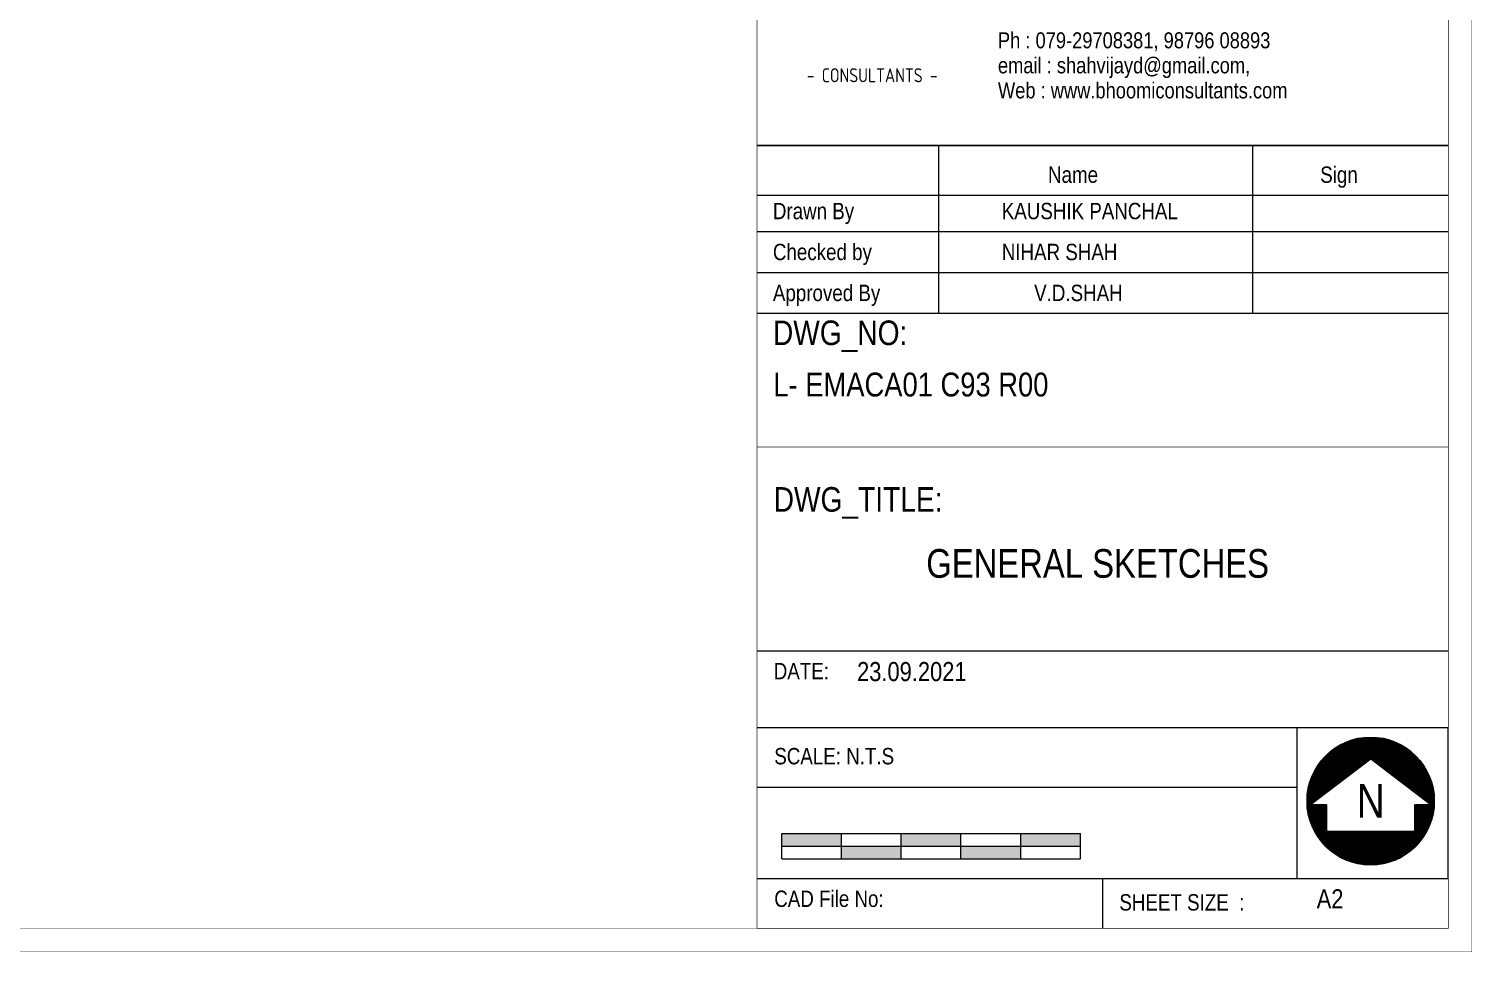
# Model space of a CAD drawing. Header units: millimetres. Extents: x 1112055 to 3390982, y -148532 to 766891.
# Drawn here: x 2631599 to 2657543, y 235495 to 252088 of the extents above; entities that cross this region are included whole.
import ezdxf
from ezdxf.enums import TextEntityAlignment as Align

# ---------------------------------------------------------------- set-up
doc = ezdxf.new("R2010")
doc.units = ezdxf.units.MM
doc.layers.add('B TITLE BLOCK', color=250, linetype='Continuous', lineweight=0)
doc.layers.add('tb text', color=7, linetype='Continuous', lineweight=13)
doc.layers.add('Layer 1', color=7, linetype='Continuous')
doc.styles.add('SWINC', font='swissc.ttf')

msp = doc.modelspace()

# ---------------------------------------------------------------- hatches: boundary and pattern name
at = {"layer": 'Layer 1', "lineweight": 5}
h = msp.add_hatch(dxfattribs=at)
h.set_pattern_fill('ANSI31', color=5, scale=5.721923, style=0)
h.set_pattern_definition([(45, (2590288.805, 230737.218), (-12.846084, 12.846084), [])])
edge = h.paths.add_edge_path()
edge.add_arc((2655719, 238210.1), 1144.4, 0, 360)
h.paths.add_polyline_path([(2655719, 238971.8), (2656812.3, 238144.5), (2656520.1, 238144.5), (2656520.1, 237665.3), (2654917.9, 237665.3), (2654917.9, 238144.5), (2654625.7, 238144.5)], flags=16)
at = {"layer": 'tb text'}
for points in [[(2645134.5, 237624.3), (2645134.5, 237399.1), (2646207.9, 237399.1), (2646207.9, 237624.3)], [(2647281.3, 237174), (2647281.3, 237399.1), (2646207.9, 237399.1), (2646207.9, 237174)], [(2648322.5, 237399.1), (2648354.7, 237399.1), (2648354.7, 237624.3), (2648322.5, 237624.3), (2647281.3, 237624.3), (2647281.3, 237399.1)], [(2648354.7, 237399.1), (2648354.7, 237174), (2649428.1, 237174), (2649428.1, 237399.1)], [(2650501.4, 237399.1), (2650501.4, 237624.3), (2649428.1, 237624.3), (2649428.1, 237399.1)]]:
    msp.add_hatch(color=256, dxfattribs=at).paths.add_polyline_path(points)

# ---------------------------------------------------------------- linework, layer by layer
at = {"layer": 'B TITLE BLOCK', "color": 250, "lineweight": 0}
for p, q in [((2657114.1, 249994.8), (2644688.4, 249994.8)), ((2644688.4, 249994.8), (2657114.1, 249994.8)), ((2644688.4, 249994.8), (2657114.1, 249994.8)), ((2647958.7, 246974.8), (2647958.7, 249994.8)), ((2653599.3, 246974.8), (2653599.3, 249994.8)), ((2644688.8, 249100.3), (2657114.5, 249100.3)), ((2644688.8, 249100.3), (2657114.5, 249100.3)), ((2644688.8, 248446.3), (2657114.5, 248446.3)), ((2644688.8, 248446.3), (2657114.5, 248446.3)), ((2644688.8, 247710.5), (2657114.5, 247710.5)), ((2644688.8, 247710.5), (2657114.5, 247710.5)), ((2644688.8, 247710.5), (2657114.5, 247710.5)), ((2657114.5, 246974.8), (2644688.3, 246974.8)), ((2657114.5, 246974.8), (2644688.8, 246974.8)), ((2657114.1, 240902.1), (2644688.7, 240902.1)), ((2644688.6, 239532.9), (2657114.1, 239532.9)), ((2654397.3, 236816.1), (2654397.3, 239532.9)), ((2657114.1, 236816.1), (2657114.1, 239532.9)), ((2654397.3, 238450.8), (2644689.2, 238451.8)), ((2644688.6, 236816.1), (2657114.1, 236816.1)), ((2650901.3, 236816.1), (2650901.3, 235923.4))]:
    msp.add_line(p, q, dxfattribs=at)
at = {"layer": 'B TITLE BLOCK', "color": 1, "const_width": 8.39}
msp.add_lwpolyline([(2535293.6, 315829.5), (2657538.8, 315829.5), (2657538.8, 235498.8), (2535293.6, 235498.8)], close=True, dxfattribs=at)
at = {"layer": 'B TITLE BLOCK', "color": 250, "const_width": 8.14}
msp.add_lwpolyline([(2535718.2, 315404.9), (2657114.1, 315404.9), (2657114.1, 235923.4), (2535718.2, 235923.4)], close=True, dxfattribs=at)
at = {"layer": 'B TITLE BLOCK', "color": 250, "lineweight": 0, "const_width": 10.4}
for points in [[(2644688.5, 235923.4), (2657114.2, 235923.4), (2657114.1, 315404.9), (2644688.4, 315404.9)], [(2657114.1, 235923.4), (2644688.4, 235923.4), (2644688.4, 259623.7), (2657114.1, 259623.7)], [(2644688.4, 244573.8), (2657114.1, 244573.8), (2657114.1, 235923.4), (2644688.4, 235923.4)]]:
    msp.add_lwpolyline(points, close=True, dxfattribs=at)
at = {"layer": 'Layer 1', "lineweight": 30}
msp.add_lwpolyline([(2655719, 238971.8), (2654625.7, 238144.5), (2654917.9, 238144.5), (2654917.9, 237665.3), (2656520.1, 237665.3), (2656520.1, 238144.5), (2656812.3, 238144.5)], close=True, dxfattribs=at)
at = {"layer": 'Layer 1'}
msp.add_circle((2655719, 238210.1), 1144.4, dxfattribs=at)
at = {"layer": 'tb text'}
for points in [[(2645134.5, 237624.3), (2648322.5, 237624.3), (2650501.4, 237624.3)], [(2645134.5, 237174), (2645134.5, 237624.3)], [(2645134.5, 237399.1), (2648322.5, 237399.1), (2650501.4, 237399.1)], [(2646207.9, 237174), (2646207.9, 237624.3)], [(2647281.3, 237174), (2647281.3, 237624.3)], [(2648354.7, 237174), (2648354.7, 237624.3)], [(2649428.1, 237174), (2649428.1, 237624.3)], [(2650501.4, 237174), (2650501.4, 237624.3)], [(2645134.5, 237174), (2648322.5, 237174), (2650501.4, 237174)]]:
    msp.add_lwpolyline(points, dxfattribs=at)

# ---------------------------------------------------------------- texts
at = {"layer": 'B TITLE BLOCK', "color": 0, "style": 'SWINC'}
for s, p in [('Ph : 079-29708381, 98796 08893', (2649019, 251739.1)), ('email : shahvijayd@gmail.com,', (2649019, 251289.2)), ('Web : www.bhoomiconsultants.com', (2649019, 250839.4))]:
    msp.add_text(s, height=286.849, dxfattribs=at).set_placement(p)
at = {"layer": 'B TITLE BLOCK', "color": 251, "insert": (2646758.7, 251906.3), "char_height": 315.198, "attachment_point": 2, "style": 'SWINC'}
msp.add_mtext_dynamic_manual_height_columns('\\pxsm1,qj;{\\fBankGothic Lt BT|b0|i0|c0|p34;BHOOMI\\P\\ps*,q*;\\fGost|b0|i0|c0|p2;\\H0.8x;- CONSULTANTS -\\C1; }', width=824178.808, gutter_width=0, heights=[115930.2], dxfattribs=at)
at = {"layer": 'tb text', "style": 'SWINC'}
for s, height, p in [('Name', 294.29, (2649919.5, 249321)), ('Sign', 294.29, (2654812.6, 249321)), ('Drawn By', 294.29, (2644973.8, 248667)), ('KAUSHIK PANCHAL', 294.293, (2649088, 248667)), ('Checked by', 294.29, (2644973.8, 247931.3)), ('NIHAR SHAH', 294.29, (2649088, 247931.3)), ('Approved By', 294.293, (2644973.8, 247195.5)), ('V.D.SHAH', 294.29, (2649669.8, 247195.5)), ('L- EMACA01 C93 R00', 429.177, (2644981.8, 245481.2)), ('GENERAL SKETCHES', 515.012, (2647729.8, 242222.8)), ('23.09.2021', 343.32, (2646486.6, 240365.1))]:
    msp.add_text(s, height=height, dxfattribs=at).set_placement(p)
at = {"layer": 'tb text', "color": 7, "style": 'SWINC'}
for s, p in [('DATE: ', (2644989.1, 240398.5)), ('SCALE: N.T.S', (2644998.7, 238869.8)), ('CAD File No:', (2644998.2, 236306.8)), ('SHEET SIZE  : ', (2651201.7, 236241.9))]:
    msp.add_text(s, height=294.27, dxfattribs=at).set_placement(p)
msp.add_text('N', height=606.9, dxfattribs=at).set_placement((2655719.8, 238215.5), align=Align.MIDDLE_CENTER)
at = {"layer": 'tb text', "insert": (2654749.4, 236625.2), "char_height": 343.32, "width": 13064.623, "attachment_point": 1, "style": 'SWINC'}
msp.add_mtext('A2', dxfattribs=at)
at = {"layer": 'tb text', "color": 7, "style": 'SWINC'}
for tag, p, s, height in [('DWG_NO:', (2644974.8, 246405.4), 'XXX-XXXX-XXX-XXX', 441.439), ('DWG_TITLE:', (2644987.9, 243410.4), '', 441.4)]:
    msp.add_attdef(tag, p, s, height=height, dxfattribs=at)

doc.saveas('drawing.dxf')
